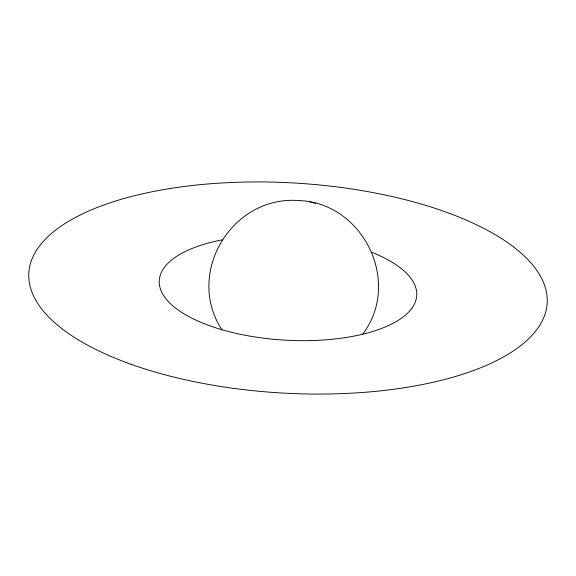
<?xml version="1.0" encoding="UTF-8"?>
<svg xmlns="http://www.w3.org/2000/svg" width="576" height="576" viewBox="0 0 576 576"><rect width="100%" height="100%" fill="white"/><g stroke="black" fill="none" stroke-linecap="round" stroke-linejoin="round"><path stroke-width="0.86" d="M362.506 334.404C402.322 282.384 363.154 202.385 298.404 200.534C231.732 195.588 184.831 273.47 222.019 329.969M310.032 202.032L312.43 202.579M312.746 202.658L315.698 203.335M371.57 252.23A128.938 52.236 3.3 0 1 376.178 330.365A128.938 52.236 3.3 0 1 185.054 314.46A128.938 52.236 3.3 0 1 222.444 239.818M131.112 364.298A259.618 105.185 3.3 0 0 545.191 313.661A259.618 105.185 3.3 0 0 187.69 186.041A259.618 105.185 3.3 0 0 131.112 364.298"/></g></svg>
